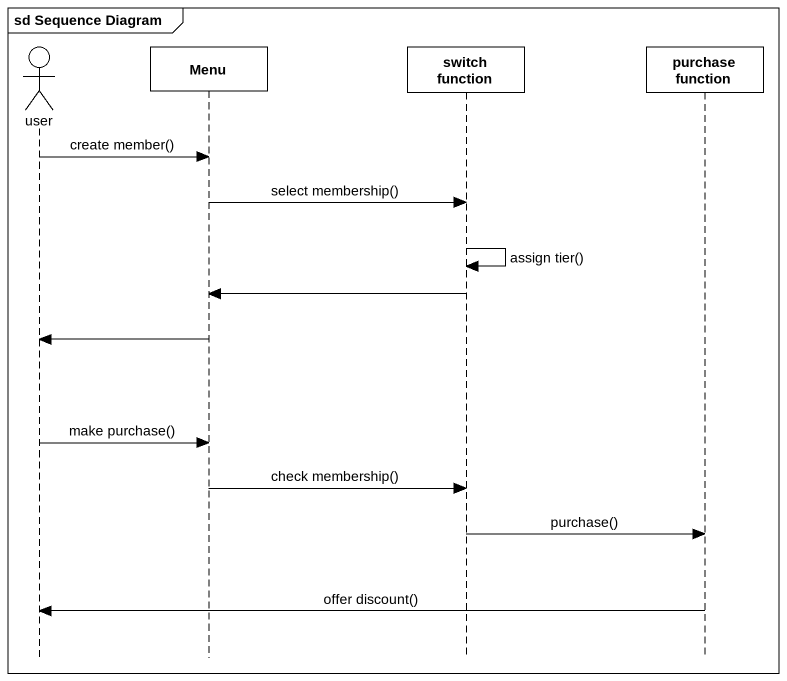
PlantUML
@startuml
mainframe sd Sequence Diagram
hide footbox
actor user
participant Menu
participant "switch function" as switch_function
participant "purchase function" as purchase_function

user -> Menu : create member()
Menu -> switch_function : select membership()
switch_function -> switch_function : assign tier()
switch_function -> Menu
Menu -> user
user -> Menu : make purchase()
Menu -> switch_function : check membership()
switch_function -> purchase_function : purchase()
purchase_function -> user : offer discount()
@enduml
